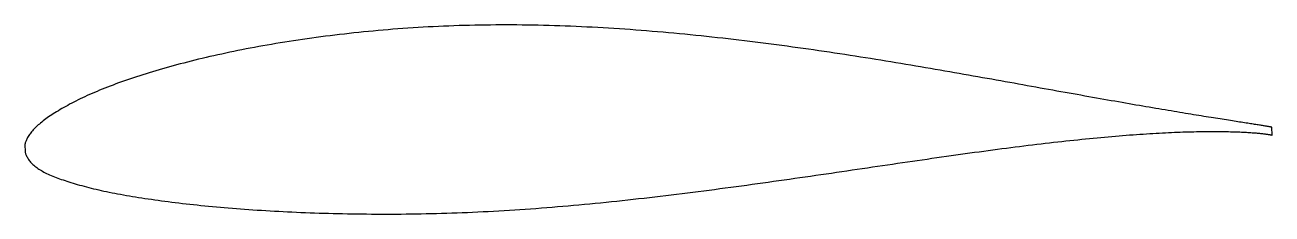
# Model space of a CAD drawing. Header units: metres. Extents: x -16 to 32.5, y -2.7 to 4.6.
import ezdxf

# ---------------------------------------------------------------- set-up
doc = ezdxf.new("R2010")
doc.units = ezdxf.units.M

msp = doc.modelspace()

# ---------------------------------------------------------------- linework, layer by layer
msp.add_lwpolyline([(32.511, 0.646), (32.51, 0.646), (32.507, 0.647), (32.502, 0.648), (32.496, 0.65), (32.488, 0.651), (32.477, 0.654), (32.465, 0.656), (32.451, 0.659), (32.436, 0.662), (32.418, 0.666), (32.399, 0.669), (32.377, 0.673), (32.354, 0.677), (32.329, 0.682), (32.302, 0.686), (32.274, 0.691), (32.243, 0.697), (32.211, 0.702), (32.177, 0.708), (32.141, 0.714), (32.103, 0.72), (32.063, 0.726), (32.022, 0.733), (31.979, 0.74), (31.934, 0.747), (31.887, 0.754), (31.838, 0.762), (31.788, 0.77), (31.735, 0.778), (31.681, 0.787), (31.626, 0.795), (31.568, 0.804), (31.508, 0.814), (31.447, 0.823), (31.384, 0.833), (31.32, 0.843), (31.253, 0.853), (31.185, 0.864), (31.115, 0.875), (31.043, 0.886), (30.97, 0.897), (30.894, 0.909), (30.817, 0.921), (30.739, 0.934), (30.658, 0.946), (30.576, 0.959), (30.492, 0.972), (30.407, 0.986), (30.32, 0.999), (30.231, 1.013), (30.14, 1.028), (30.048, 1.043), (29.954, 1.058), (29.858, 1.073), (29.761, 1.089), (29.662, 1.105), (29.562, 1.121), (29.46, 1.137), (29.356, 1.154), (29.25, 1.172), (29.143, 1.189), (29.035, 1.207), (28.925, 1.225), (28.813, 1.244), (28.7, 1.263), (28.585, 1.282), (28.468, 1.302), (28.35, 1.321), (28.231, 1.342), (28.11, 1.362), (27.987, 1.383), (27.863, 1.404), (27.737, 1.426), (27.61, 1.448), (27.482, 1.47), (27.352, 1.492), (27.22, 1.515), (27.087, 1.538), (26.953, 1.561), (26.817, 1.585), (26.68, 1.609), (26.541, 1.633), (26.401, 1.658), (26.26, 1.683), (26.117, 1.708), (25.973, 1.733), (25.827, 1.759), (25.68, 1.785), (25.532, 1.811), (25.382, 1.838), (25.231, 1.865), (25.079, 1.892), (24.926, 1.919), (24.771, 1.947), (24.615, 1.975), (24.458, 2.003), (24.299, 2.032), (24.14, 2.06), (23.979, 2.089), (23.817, 2.118), (23.653, 2.148), (23.489, 2.177), (23.323, 2.207), (23.156, 2.237), (22.988, 2.267), (22.819, 2.298), (22.649, 2.329), (22.478, 2.359), (22.305, 2.39), (22.132, 2.421), (21.957, 2.453), (21.782, 2.484), (21.605, 2.516), (21.427, 2.548), (21.249, 2.579), (21.069, 2.611), (20.888, 2.643), (20.707, 2.675), (20.524, 2.707), (20.341, 2.739), (20.156, 2.772), (19.971, 2.804), (19.785, 2.836), (19.598, 2.869), (19.41, 2.901), (19.221, 2.934), (19.031, 2.966), (18.841, 2.999), (18.649, 3.031), (18.457, 3.063), (18.264, 3.096), (18.071, 3.128), (17.876, 3.16), (17.681, 3.192), (17.485, 3.224), (17.289, 3.256), (17.092, 3.288), (16.894, 3.32), (16.695, 3.351), (16.496, 3.383), (16.296, 3.414), (16.096, 3.445), (15.894, 3.476), (15.693, 3.507), (15.491, 3.537), (15.288, 3.568), (15.085, 3.598), (14.881, 3.628), (14.676, 3.657), (14.472, 3.687), (14.266, 3.716), (14.06, 3.745), (13.854, 3.773), (13.648, 3.801), (13.441, 3.829), (13.233, 3.857), (13.025, 3.884), (12.817, 3.911), (12.609, 3.938), (12.4, 3.964), (12.191, 3.99), (11.981, 4.015), (11.771, 4.041), (11.561, 4.065), (11.351, 4.09), (11.141, 4.113), (10.93, 4.137), (10.719, 4.16), (10.508, 4.183), (10.297, 4.205), (10.085, 4.227), (9.874, 4.248), (9.662, 4.269), (9.45, 4.289), (9.238, 4.309), (9.026, 4.328), (8.814, 4.347), (8.602, 4.365), (8.39, 4.383), (8.178, 4.401), (7.966, 4.417), (7.754, 4.433), (7.542, 4.449), (7.33, 4.464), (7.118, 4.479), (6.906, 4.492), (6.695, 4.506), (6.483, 4.518), (6.272, 4.53), (6.06, 4.542), (5.849, 4.552), (5.639, 4.562), (5.428, 4.572), (5.217, 4.581), (5.007, 4.589), (4.797, 4.596), (4.587, 4.603), (4.378, 4.609), (4.169, 4.615), (3.96, 4.62), (3.752, 4.624), (3.543, 4.627), (3.336, 4.63), (3.128, 4.632), (2.921, 4.633), (2.715, 4.633), (2.509, 4.633), (2.303, 4.632), (2.098, 4.63), (1.893, 4.628), (1.689, 4.625), (1.485, 4.621), (1.281, 4.617), (1.079, 4.611), (0.877, 4.605), (0.675, 4.598), (0.474, 4.591), (0.274, 4.583), (0.074, 4.574), (-0.125, 4.564), (-0.324, 4.554), (-0.522, 4.543), (-0.719, 4.531), (-0.915, 4.519), (-1.111, 4.506), (-1.306, 4.492), (-1.501, 4.478), (-1.694, 4.463), (-1.887, 4.447), (-2.079, 4.431), (-2.271, 4.414), (-2.461, 4.396), (-2.651, 4.378), (-2.839, 4.359), (-3.027, 4.34), (-3.215, 4.32), (-3.401, 4.3), (-3.586, 4.279), (-3.771, 4.257), (-3.954, 4.236), (-4.137, 4.213), (-4.318, 4.19), (-4.499, 4.166), (-4.679, 4.143), (-4.857, 4.118), (-5.035, 4.093), (-5.212, 4.068), (-5.387, 4.042), (-5.562, 4.015), (-5.736, 3.989), (-5.908, 3.962), (-6.08, 3.934), (-6.25, 3.906), (-6.419, 3.877), (-6.587, 3.848), (-6.754, 3.818), (-6.92, 3.788), (-7.085, 3.758), (-7.248, 3.727), (-7.41, 3.696), (-7.572, 3.665), (-7.731, 3.633), (-7.89, 3.601), (-8.048, 3.568), (-8.204, 3.535), (-8.359, 3.501), (-8.512, 3.468), (-8.665, 3.433), (-8.816, 3.399), (-8.966, 3.364), (-9.114, 3.329), (-9.262, 3.294), (-9.407, 3.258), (-9.552, 3.222), (-9.695, 3.186), (-9.837, 3.15), (-9.977, 3.113), (-10.116, 3.076), (-10.254, 3.039), (-10.39, 3.001), (-10.525, 2.964), (-10.658, 2.926), (-10.79, 2.888), (-10.921, 2.849), (-11.05, 2.811), (-11.177, 2.772), (-11.303, 2.733), (-11.428, 2.694), (-11.551, 2.654), (-11.673, 2.615), (-11.793, 2.575), (-11.911, 2.535), (-12.028, 2.495), (-12.144, 2.455), (-12.258, 2.414), (-12.37, 2.374), (-12.481, 2.333), (-12.59, 2.293), (-12.698, 2.252), (-12.804, 2.211), (-12.908, 2.17), (-13.011, 2.129), (-13.112, 2.087), (-13.211, 2.046), (-13.309, 2.004), (-13.406, 1.963), (-13.5, 1.921), (-13.593, 1.879), (-13.685, 1.837), (-13.774, 1.795), (-13.862, 1.753), (-13.948, 1.711), (-14.033, 1.669), (-14.116, 1.627), (-14.197, 1.585), (-14.277, 1.543), (-14.354, 1.501), (-14.43, 1.459), (-14.505, 1.417), (-14.577, 1.376), (-14.648, 1.334), (-14.717, 1.293), (-14.785, 1.252), (-14.85, 1.211), (-14.914, 1.171), (-14.976, 1.13), (-15.037, 1.09), (-15.095, 1.05), (-15.152, 1.01), (-15.207, 0.971), (-15.261, 0.931), (-15.312, 0.892), (-15.362, 0.853), (-15.41, 0.814), (-15.456, 0.775), (-15.5, 0.737), (-15.543, 0.698), (-15.583, 0.66), (-15.622, 0.622), (-15.659, 0.584), (-15.694, 0.546), (-15.728, 0.509), (-15.759, 0.471), (-15.789, 0.434), (-15.817, 0.397), (-15.843, 0.361), (-15.867, 0.325), (-15.89, 0.289), (-15.911, 0.254), (-15.929, 0.22), (-15.946, 0.187), (-15.962, 0.154), (-15.975, 0.123), (-15.986, 0.093), (-15.996, 0.065), (-16.004, 0.041), (-16.01, 0.019), (-16.014, 0.003), (-16.017, -0.008), (-16.013, -0.318), (-16.012, -0.32), (-16.009, -0.328), (-16.004, -0.34), (-15.997, -0.357), (-15.989, -0.381), (-15.978, -0.409), (-15.965, -0.44), (-15.951, -0.472), (-15.935, -0.505), (-15.917, -0.539), (-15.897, -0.573), (-15.875, -0.607), (-15.851, -0.64), (-15.826, -0.673), (-15.799, -0.706), (-15.77, -0.739), (-15.739, -0.771), (-15.706, -0.802), (-15.671, -0.834), (-15.635, -0.864), (-15.597, -0.895), (-15.557, -0.925), (-15.515, -0.954), (-15.471, -0.983), (-15.426, -1.012), (-15.379, -1.04), (-15.33, -1.068), (-15.279, -1.096), (-15.226, -1.123), (-15.172, -1.149), (-15.116, -1.176), (-15.058, -1.202), (-14.998, -1.228), (-14.937, -1.254), (-14.873, -1.279), (-14.808, -1.305), (-14.742, -1.33), (-14.673, -1.355), (-14.603, -1.38), (-14.531, -1.405), (-14.457, -1.43), (-14.382, -1.455), (-14.305, -1.48), (-14.226, -1.504), (-14.145, -1.529), (-14.063, -1.553), (-13.979, -1.578), (-13.893, -1.602), (-13.806, -1.626), (-13.717, -1.65), (-13.626, -1.674), (-13.533, -1.697), (-13.439, -1.72), (-13.344, -1.744), (-13.246, -1.767), (-13.147, -1.789), (-13.047, -1.812), (-12.944, -1.834), (-12.841, -1.856), (-12.735, -1.878), (-12.628, -1.899), (-12.519, -1.921), (-12.409, -1.942), (-12.297, -1.962), (-12.184, -1.983), (-12.069, -2.003), (-11.953, -2.023), (-11.835, -2.043), (-11.715, -2.063), (-11.594, -2.083), (-11.472, -2.102), (-11.347, -2.121), (-11.222, -2.139), (-11.095, -2.158), (-10.966, -2.177), (-10.836, -2.195), (-10.705, -2.212), (-10.572, -2.23), (-10.438, -2.248), (-10.302, -2.265), (-10.165, -2.282), (-10.026, -2.298), (-9.887, -2.315), (-9.745, -2.331), (-9.603, -2.347), (-9.459, -2.362), (-9.313, -2.378), (-9.166, -2.393), (-9.018, -2.408), (-8.869, -2.422), (-8.718, -2.437), (-8.566, -2.451), (-8.413, -2.464), (-8.259, -2.478), (-8.103, -2.491), (-7.946, -2.504), (-7.788, -2.517), (-7.628, -2.529), (-7.468, -2.541), (-7.306, -2.552), (-7.143, -2.564), (-6.979, -2.575), (-6.813, -2.585), (-6.647, -2.595), (-6.479, -2.605), (-6.31, -2.615), (-6.141, -2.624), (-5.97, -2.633), (-5.798, -2.642), (-5.625, -2.65), (-5.45, -2.658), (-5.275, -2.665), (-5.099, -2.672), (-4.922, -2.679), (-4.744, -2.685), (-4.564, -2.691), (-4.384, -2.696), (-4.203, -2.702), (-4.021, -2.706), (-3.838, -2.711), (-3.654, -2.715), (-3.469, -2.718), (-3.283, -2.722), (-3.097, -2.724), (-2.909, -2.727), (-2.721, -2.729), (-2.532, -2.73), (-2.342, -2.732), (-2.151, -2.732), (-1.959, -2.732), (-1.767, -2.732), (-1.574, -2.731), (-1.38, -2.73), (-1.186, -2.728), (-0.99, -2.726), (-0.794, -2.723), (-0.598, -2.72), (-0.4, -2.716), (-0.202, -2.712), (-0.004, -2.707), (0.196, -2.702), (0.395, -2.696), (0.596, -2.689), (0.797, -2.682), (0.998, -2.674), (1.201, -2.666), (1.403, -2.658), (1.606, -2.648), (1.81, -2.638), (2.014, -2.628), (2.219, -2.617), (2.424, -2.605), (2.629, -2.593), (2.835, -2.581), (3.042, -2.568), (3.248, -2.554), (3.456, -2.54), (3.663, -2.525), (3.871, -2.51), (4.079, -2.494), (4.288, -2.478), (4.496, -2.461), (4.705, -2.444), (4.915, -2.426), (5.124, -2.408), (5.334, -2.389), (5.544, -2.37), (5.754, -2.35), (5.965, -2.33), (6.175, -2.31), (6.386, -2.289), (6.597, -2.268), (6.808, -2.246), (7.019, -2.224), (7.23, -2.201), (7.441, -2.178), (7.653, -2.155), (7.864, -2.131), (8.075, -2.108), (8.287, -2.083), (8.498, -2.059), (8.709, -2.034), (8.921, -2.008), (9.132, -1.983), (9.343, -1.957), (9.554, -1.931), (9.765, -1.905), (9.976, -1.879), (10.187, -1.852), (10.398, -1.825), (10.608, -1.797), (10.818, -1.77), (11.028, -1.742), (11.238, -1.715), (11.448, -1.687), (11.657, -1.659), (11.866, -1.63), (12.075, -1.602), (12.284, -1.573), (12.492, -1.544), (12.7, -1.516), (12.908, -1.487), (13.115, -1.457), (13.322, -1.428), (13.528, -1.399), (13.734, -1.37), (13.94, -1.34), (14.145, -1.311), (14.35, -1.281), (14.554, -1.252), (14.758, -1.222), (14.961, -1.193), (15.164, -1.163), (15.367, -1.133), (15.568, -1.104), (15.77, -1.074), (15.97, -1.045), (16.17, -1.015), (16.37, -0.986), (16.568, -0.957), (16.767, -0.928), (16.964, -0.899), (17.161, -0.87), (17.357, -0.841), (17.553, -0.812), (17.748, -0.783), (17.942, -0.755), (18.135, -0.727), (18.328, -0.699), (18.52, -0.671), (18.711, -0.643), (18.901, -0.615), (19.091, -0.588), (19.279, -0.561), (19.467, -0.534), (19.654, -0.507), (19.84, -0.481), (20.026, -0.455), (20.21, -0.429), (20.393, -0.403), (20.576, -0.378), (20.758, -0.353), (20.938, -0.328), (21.118, -0.303), (21.297, -0.279), (21.474, -0.255), (21.651, -0.232), (21.827, -0.208), (22.001, -0.185), (22.175, -0.163), (22.348, -0.141), (22.519, -0.119), (22.69, -0.097), (22.859, -0.076), (23.027, -0.055), (23.194, -0.034), (23.36, -0.014), (23.525, 0.005), (23.689, 0.025), (23.851, 0.044), (24.013, 0.062), (24.173, 0.08), (24.332, 0.098), (24.489, 0.115), (24.646, 0.132), (24.801, 0.148), (24.955, 0.165), (25.108, 0.18), (25.259, 0.196), (25.41, 0.21), (25.558, 0.225), (25.706, 0.239), (25.852, 0.253), (25.997, 0.266), (26.141, 0.279), (26.283, 0.291), (26.424, 0.303), (26.563, 0.315), (26.701, 0.326), (26.838, 0.337), (26.973, 0.347), (27.107, 0.357), (27.239, 0.367), (27.37, 0.376), (27.5, 0.385), (27.628, 0.393), (27.754, 0.401), (27.88, 0.409), (28.003, 0.416), (28.125, 0.423), (28.246, 0.429), (28.365, 0.435), (28.483, 0.441), (28.599, 0.446), (28.713, 0.451), (28.826, 0.456), (28.937, 0.46), (29.047, 0.464), (29.155, 0.468), (29.262, 0.471), (29.367, 0.473), (29.471, 0.476), (29.572, 0.478), (29.673, 0.48), (29.771, 0.481), (29.868, 0.483), (29.964, 0.484), (30.057, 0.484), (30.149, 0.485), (30.24, 0.485), (30.328, 0.485), (30.415, 0.484), (30.501, 0.483), (30.584, 0.482), (30.666, 0.481), (30.746, 0.48), (30.825, 0.478), (30.902, 0.476), (30.977, 0.474), (31.05, 0.472), (31.122, 0.469), (31.191, 0.467), (31.26, 0.464), (31.326, 0.461), (31.391, 0.458), (31.453, 0.455), (31.515, 0.451), (31.574, 0.448), (31.631, 0.444), (31.687, 0.44), (31.741, 0.437), (31.793, 0.433), (31.844, 0.429), (31.892, 0.425), (31.939, 0.421), (31.984, 0.416), (32.027, 0.412), (32.069, 0.408), (32.108, 0.404), (32.146, 0.4), (32.182, 0.396), (32.216, 0.392), (32.248, 0.388), (32.279, 0.384), (32.308, 0.38), (32.334, 0.376), (32.359, 0.372), (32.382, 0.369), (32.404, 0.365), (32.423, 0.362), (32.441, 0.359), (32.456, 0.356), (32.47, 0.353), (32.482, 0.351), (32.493, 0.348), (32.501, 0.346), (32.507, 0.345), (32.512, 0.343), (32.515, 0.343), (32.516, 0.342)], close=True)

doc.saveas('drawing.dxf')
